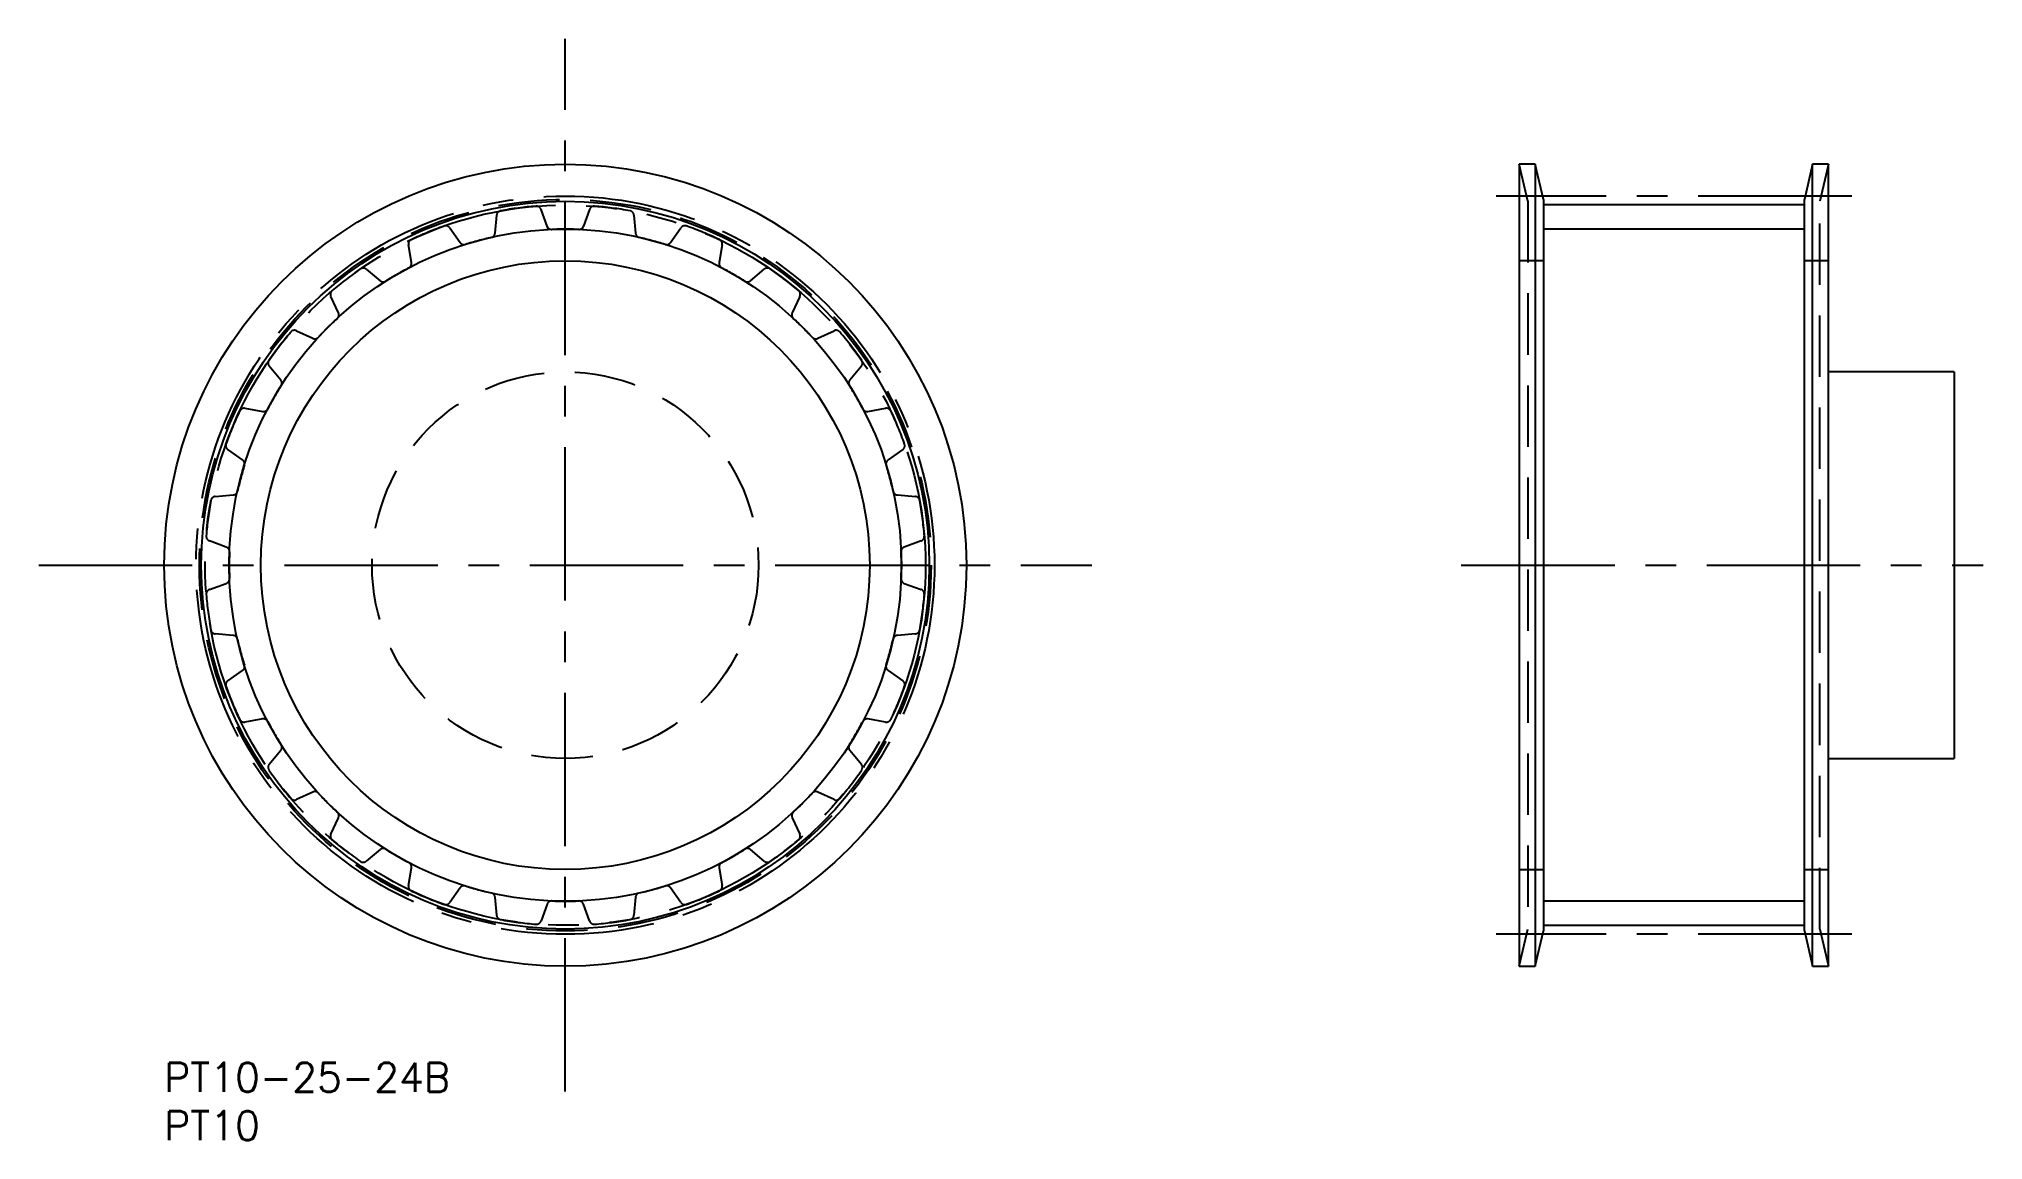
# Model space of a CAD drawing. Extents: x -13 to 188, y -8 to 106.
import ezdxf

# ---------------------------------------------------------------- set-up
doc = ezdxf.new("R2010")
doc.units = 0
doc.header["$LTSCALE"] = 0.5
for name, pattern in [('CENTER', [50.8, 31.75, -6.35, 6.35, -6.35]), ('DASHED', [19.05, 12.7, -6.35]), ('PHANTOM', [63.5, 31.75, -6.35, 6.35, -6.35, 6.35, -6.35])]:
    doc.linetypes.add(name, pattern=pattern)
for name, color, linetype in [('MSM_CENTER', 1, 'CENTER'), ('MSM_CONTINUOUS', 7, 'CONTINUOUS'), ('MSM_DASHED', 4, 'DASHED'), ('MSM_IMAGINARY', 6, 'PHANTOM'), ('MSM_NARROW', 5, 'CONTINUOUS'), ('MSM_PART_NUMBER', 7, 'CONTINUOUS')]:
    doc.layers.add(name, color=color, linetype=linetype)
doc.styles.get("Standard").update_dxf_attribs({"font": 'txt.shx', "height": 3, "bigfont": 'bigfont.shx'})

msp = doc.modelspace()

# ---------------------------------------------------------------- linework, layer by layer
at = {"layer": 'MSM_CENTER'}
for p, q in [((41.5, -2.97), (41.5, 105.97)), ((174.61, 89.7), (137.81, 89.7)), ((-12.97, 51.5), (95.97, 51.5)), ((134.21, 51.5), (188.21, 51.5)), ((174.61, 13.3), (137.81, 13.3))]:
    msp.add_line(p, q, dxfattribs=at)
msp.add_circle((41.5, 51.5), 38.2, dxfattribs=at)
at = {"layer": 'MSM_CONTINUOUS'}
for p, q in [((141.85, 93), (140.21, 93)), ((140.21, 93), (140.21, 10)), ((142.71, 89.35), (141.85, 93)), ((141.85, 93), (141.85, 10)), ((170.56, 93), (169.71, 89.35)), ((172.21, 93), (170.56, 93)), ((170.56, 10), (170.56, 93)), ((172.21, 10), (172.21, 93)), ((142.71, 89.35), (142.71, 13.65)), ((169.71, 88.78), (142.71, 88.78)), ((169.71, 13.65), (169.71, 89.35)), ((185.21, 71.5), (172.21, 71.5)), ((185.21, 71.5), (185.21, 31.5)), ((172.21, 31.5), (185.21, 31.5)), ((169.71, 14.22), (142.71, 14.22)), ((141.85, 10), (142.71, 13.65)), ((169.71, 13.65), (170.56, 10)), ((140.21, 10), (141.85, 10)), ((170.56, 10), (172.21, 10))]:
    msp.add_line(p, q, dxfattribs=at)
for radius in [41.5, 37.66, 31.5]:
    msp.add_circle((41.5, 51.5), radius, dxfattribs=at)
at = {"layer": 'MSM_DASHED'}
for p, q in [((141.11, 89.16), (140.21, 93)), ((172.21, 93), (171.31, 89.16)), ((141.11, 89.16), (141.11, 13.84)), ((171.31, 13.84), (171.31, 89.16)), ((34.23, 85.87), (34.4, 87.72)), ((39.62, 86.58), (38.99, 88.32)), ((44.01, 88.32), (43.38, 86.58)), ((48.6, 87.72), (48.77, 85.87)), ((25.59, 82.81), (25.26, 84.65)), ((29.54, 86.42), (30.61, 84.9)), ((52.39, 84.9), (53.46, 86.42)), ((57.74, 84.65), (57.41, 82.81)), ((142.71, 83), (140.21, 83)), ((172.21, 83), (169.71, 83)), ((20.91, 82.14), (22.34, 80.94)), ((60.66, 80.94), (62.09, 82.14)), ((18.02, 77.63), (17.24, 79.32)), ((65.76, 79.32), (64.98, 77.63)), ((13.68, 75.76), (15.37, 74.98)), ((67.63, 74.98), (69.32, 75.76)), ((12.06, 70.66), (10.86, 72.09)), ((72.14, 72.09), (70.94, 70.66)), ((8.35, 67.74), (10.19, 67.41)), ((72.81, 67.41), (74.65, 67.74)), ((8.1, 62.39), (6.58, 63.46)), ((76.42, 63.46), (74.9, 62.39)), ((5.28, 58.6), (7.13, 58.77)), ((75.87, 58.77), (77.72, 58.6)), ((6.42, 53.38), (4.68, 54.01)), ((78.32, 54.01), (76.58, 53.38)), ((4.68, 48.99), (6.42, 49.62)), ((76.58, 49.62), (78.32, 48.99)), ((7.13, 44.23), (5.28, 44.4)), ((77.72, 44.4), (75.87, 44.23)), ((6.58, 39.54), (8.1, 40.61)), ((74.9, 40.61), (76.42, 39.54)), ((10.19, 35.59), (8.35, 35.26)), ((74.65, 35.26), (72.81, 35.59)), ((10.86, 30.91), (12.06, 32.34)), ((70.94, 32.34), (72.14, 30.91)), ((15.37, 28.02), (13.68, 27.24)), ((69.32, 27.24), (67.63, 28.02)), ((17.24, 23.68), (18.02, 25.37)), ((64.98, 25.37), (65.76, 23.68)), ((22.34, 22.06), (20.91, 20.86)), ((25.26, 18.35), (25.59, 20.19)), ((57.41, 20.19), (57.74, 18.35)), ((62.09, 20.86), (60.66, 22.06)), ((140.21, 20), (142.71, 20)), ((169.71, 20), (172.21, 20)), ((30.61, 18.1), (29.54, 16.58)), ((34.4, 15.28), (34.23, 17.13)), ((39.62, 16.42), (38.99, 14.68)), ((44.01, 14.68), (43.38, 16.42)), ((48.77, 17.13), (48.6, 15.28)), ((53.46, 16.58), (52.39, 18.1)), ((140.21, 10), (141.11, 13.84)), ((171.31, 13.84), (172.21, 10))]:
    msp.add_line(p, q, dxfattribs=at)
for radius in [37.85, 20]:
    msp.add_circle((41.5, 51.5), radius, dxfattribs=at)
for centre, radius, start, end in [((41.5, 51.5), 37.28, 94.6511, 100.3489), ((38.52, 88.15), 0.5, 20, 94.6511), ((44.48, 88.15), 0.5, 85.3489, 160), ((41.5, 51.5), 37.28, 79.6511, 85.3489), ((41.5, 51.5), 37.27, 109.6511, 115.3489), ((29.13, 86.13), 0.5, 35, 109.6511), ((34.89, 87.68), 0.5, 100.3489, 175), ((40.09, 86.75), 0.5, 200, 272.2839), ((42.91, 86.75), 0.5, 267.7161, 340), ((48.11, 87.68), 0.5, 5, 79.6511), ((53.87, 86.13), 0.5, 70.3489, 145), ((41.5, 51.5), 37.28, 64.6511, 70.3489), ((25.76, 84.73), 0.5, 115.3489, 190), ((31.02, 85.18), 0.5, 215, 287.2839), ((41.5, 51.5), 34.77, 102.7161, 107.2839), ((33.74, 85.91), 0.5, 282.7161, 355), ((41.5, 51.5), 34.77, 87.7161, 92.2839), ((49.26, 85.91), 0.5, 185, 257.2839), ((41.5, 51.5), 34.77, 72.7161, 77.2839), ((51.98, 85.18), 0.5, 252.7161, 325), ((57.24, 84.73), 0.5, 350, 64.6511), ((25.09, 82.73), 0.5, 297.7161, 10), ((57.91, 82.73), 0.5, 170, 242.2839), ((41.5, 51.5), 37.27, 124.6511, 130.3489), ((20.59, 81.75), 0.5, 50, 124.6511), ((22.66, 81.32), 0.5, 230, 302.2839), ((41.5, 51.5), 34.77, 117.7161, 122.2839), ((41.5, 51.5), 34.77, 57.7161, 62.2839), ((60.34, 81.32), 0.5, 237.7161, 310), ((62.41, 81.75), 0.5, 55.3489, 130), ((41.5, 51.5), 37.28, 49.6511, 55.3489), ((17.69, 79.53), 0.5, 130.3489, 205), ((65.31, 79.53), 0.5, 335, 49.6511), ((41.5, 51.5), 34.77, 132.7161, 137.2839), ((17.57, 77.42), 0.5, 312.7161, 25), ((65.43, 77.42), 0.5, 155, 227.2839), ((41.5, 51.5), 34.77, 42.7161, 47.2839), ((41.5, 51.5), 37.27, 139.6511, 145.3489), ((13.47, 75.31), 0.5, 65, 139.6511), ((15.58, 75.43), 0.5, 245, 317.2839), ((67.42, 75.43), 0.5, 222.7161, 295), ((69.53, 75.31), 0.5, 40.3489, 115), ((41.5, 51.5), 37.28, 34.6511, 40.3489), ((11.25, 72.41), 0.5, 145.3489, 220), ((71.75, 72.41), 0.5, 320, 34.6511), ((11.68, 70.34), 0.5, 327.7161, 40), ((71.32, 70.34), 0.5, 140, 212.2839), ((41.5, 51.5), 34.78, 147.7161, 152.2839), ((41.5, 51.5), 34.78, 27.7161, 32.2839), ((41.5, 51.5), 37.28, 154.6511, 160.3489), ((8.27, 67.24), 0.5, 80, 154.6511), ((10.27, 67.91), 0.5, 260, 332.2839), ((72.73, 67.91), 0.5, 207.7161, 280), ((74.73, 67.24), 0.5, 25.3489, 100), ((41.5, 51.5), 37.28, 19.6511, 25.3489), ((6.87, 63.87), 0.5, 160.3489, 235), ((7.82, 61.98), 0.5, 342.7161, 55), ((75.18, 61.98), 0.5, 125, 197.2839), ((76.13, 63.87), 0.5, 305, 19.6511), ((41.5, 51.5), 34.77, 162.7161, 167.2839), ((41.5, 51.5), 34.78, 12.7161, 17.2839), ((5.32, 58.11), 0.5, 95, 169.6511), ((7.09, 59.26), 0.5, 275, 347.2839), ((75.91, 59.26), 0.5, 192.7161, 265), ((77.68, 58.11), 0.5, 10.3489, 85), ((41.5, 51.5), 37.28, 169.6511, 175.3489), ((41.5, 51.5), 37.28, 4.6511, 10.3489), ((4.85, 54.48), 0.5, 175.3489, 250), ((78.15, 54.48), 0.5, 290, 4.6511), ((6.25, 52.91), 0.5, 357.7161, 70), ((41.5, 51.5), 34.77, 177.7161, 182.2839), ((76.75, 52.91), 0.5, 110, 182.2839), ((41.5, 51.5), 34.78, 357.7161, 2.2839), ((4.85, 48.52), 0.5, 110, 184.6511), ((41.5, 51.5), 37.28, 184.6511, 190.3489), ((6.25, 50.09), 0.5, 290, 2.2839), ((76.75, 50.09), 0.5, 177.7161, 250), ((41.5, 51.5), 37.28, 349.6511, 355.3489), ((78.15, 48.52), 0.5, 355.3489, 70), ((5.32, 44.89), 0.5, 190.3489, 265), ((77.68, 44.89), 0.5, 275, 349.6511), ((7.09, 43.74), 0.5, 12.7161, 85), ((41.5, 51.5), 34.78, 192.7161, 197.2839), ((41.5, 51.5), 34.77, 342.7161, 347.2839), ((75.91, 43.74), 0.5, 95, 167.2839), ((7.82, 41.02), 0.5, 305, 17.2839), ((75.18, 41.02), 0.5, 162.7161, 235), ((6.87, 39.13), 0.5, 125, 199.6511), ((41.5, 51.5), 37.28, 199.6511, 205.3489), ((41.5, 51.5), 37.28, 334.6511, 340.3489), ((76.13, 39.13), 0.5, 340.3489, 55), ((8.27, 35.76), 0.5, 205.3489, 280), ((10.27, 35.09), 0.5, 27.7161, 100), ((41.5, 51.5), 34.77, 207.7161, 212.2839), ((41.5, 51.5), 34.77, 327.7161, 332.2839), ((72.73, 35.09), 0.5, 80, 152.2839), ((74.73, 35.76), 0.5, 260, 334.6511), ((11.68, 32.66), 0.5, 320, 32.2839), ((71.32, 32.66), 0.5, 147.7161, 220), ((11.25, 30.59), 0.5, 140, 214.6511), ((41.5, 51.5), 37.28, 214.6511, 220.3489), ((41.5, 51.5), 37.28, 319.6511, 325.3489), ((71.75, 30.59), 0.5, 325.3489, 40), ((13.47, 27.69), 0.5, 220.3489, 295), ((15.58, 27.57), 0.5, 42.7161, 115), ((41.5, 51.5), 34.78, 222.7161, 227.2839), ((41.5, 51.5), 34.78, 312.7161, 317.2839), ((67.42, 27.57), 0.5, 65, 137.2839), ((69.53, 27.69), 0.5, 245, 319.6511), ((17.57, 25.58), 0.5, 335, 47.2839), ((65.43, 25.58), 0.5, 132.7161, 205), ((17.69, 23.47), 0.5, 155, 229.6511), ((41.5, 51.5), 37.27, 229.6511, 235.3489), ((22.66, 21.68), 0.5, 57.7161, 130), ((60.34, 21.68), 0.5, 50, 122.2839), ((41.5, 51.5), 37.28, 304.6511, 310.3489), ((65.31, 23.47), 0.5, 310.3489, 25), ((20.59, 21.25), 0.5, 235.3489, 310), ((41.5, 51.5), 34.77, 237.7161, 242.2839), ((25.09, 20.27), 0.5, 350, 62.2839), ((57.91, 20.27), 0.5, 117.7161, 190), ((41.5, 51.5), 34.78, 297.7161, 302.2839), ((62.41, 21.25), 0.5, 230, 304.6511), ((25.76, 18.27), 0.5, 170, 244.6511), ((31.02, 17.82), 0.5, 72.7161, 145), ((41.5, 51.5), 34.77, 252.7161, 257.2839), ((41.5, 51.5), 34.77, 282.7161, 287.2839), ((51.98, 17.82), 0.5, 35, 107.2839), ((57.24, 18.27), 0.5, 295.3489, 10), ((41.5, 51.5), 37.28, 244.6511, 250.3489), ((29.13, 16.87), 0.5, 250.3489, 325), ((33.74, 17.09), 0.5, 5, 77.2839), ((40.09, 16.25), 0.5, 87.7161, 160), ((41.5, 51.5), 34.77, 267.7161, 272.2839), ((42.91, 16.25), 0.5, 20, 92.2839), ((49.26, 17.09), 0.5, 102.7161, 175), ((53.87, 16.87), 0.5, 215, 289.6511), ((41.5, 51.5), 37.28, 289.6511, 295.3489), ((34.89, 15.32), 0.5, 185, 259.6511), ((41.5, 51.5), 37.28, 259.6511, 265.3489), ((38.52, 14.85), 0.5, 265.3489, 340), ((44.48, 14.85), 0.5, 200, 274.6511), ((41.5, 51.5), 37.28, 274.6511, 280.3489), ((48.11, 15.32), 0.5, 280.3489, 355)]:
    msp.add_arc(centre, radius, start, end, dxfattribs=at)
at = {"layer": 'MSM_IMAGINARY'}
msp.add_circle((41.5, 51.5), 37.27, dxfattribs=at)
at = {"layer": 'MSM_NARROW'}
for p, q in [((39.75, 86.23), (39.62, 86.58)), ((43.25, 86.23), (43.38, 86.58)), ((169.71, 86.28), (142.71, 86.28)), ((169.71, 16.72), (142.71, 16.72))]:
    msp.add_line(p, q, dxfattribs=at)
msp.add_circle((41.5, 51.5), 34.78, dxfattribs=at)

# ---------------------------------------------------------------- texts
at = {"layer": 'MSM_PART_NUMBER'}
for s, p in [('PT10-25-24B', (0, -3)), ('PT10', (0, -8))]:
    msp.add_text(s, height=3, dxfattribs=at).set_placement(p)

doc.saveas('drawing.dxf')
